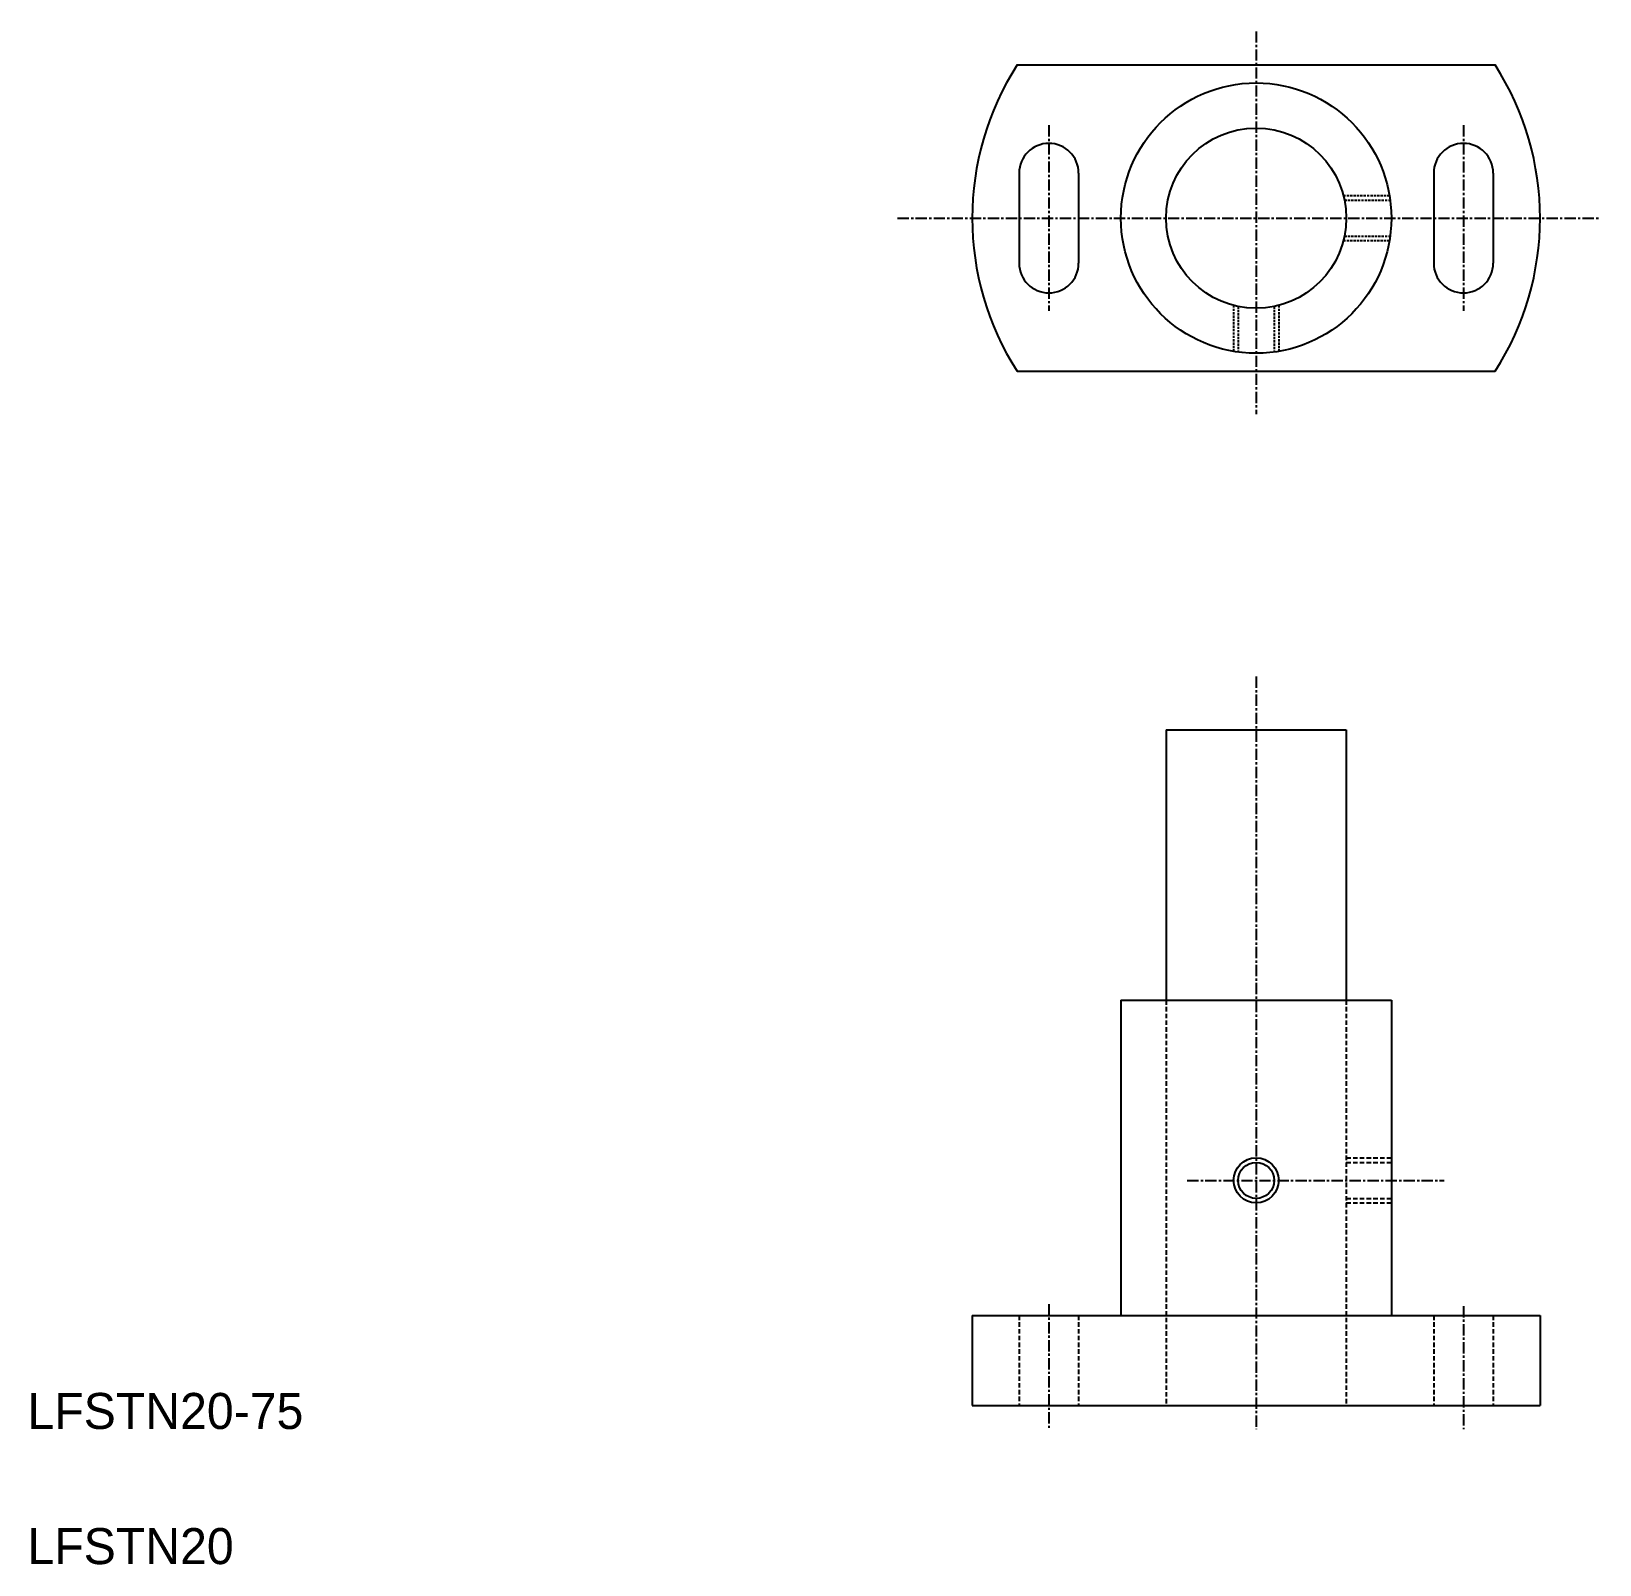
# Model space of a CAD drawing. Extents: x 10 to 184, y 10 to 180.
import ezdxf

# ---------------------------------------------------------------- set-up
doc = ezdxf.new("R2010")
doc.units = 0
for name, pattern in [('CENTER', [2, 1.25, -0.25, 0.25, -0.25]), ('DASHED', [0.75, 0.5, -0.25]), ('HIDDEN', [0.375, 0.25, -0.125])]:
    doc.linetypes.add(name, pattern=pattern)
doc.layers.get('0').update_dxf_attribs({"linetype": 'CONTINUOUS'})
doc.layers.add('CENTER', color=1, linetype='CENTER')

msp = doc.modelspace()

# ---------------------------------------------------------------- linework, layer by layer
at = {"color": 7, "linetype": 'CONTINUOUS'}
for p, q in [((119.82, 176.39), (172.86, 176.39)), ((120.04, 164.39), (120.04, 154.39)), ((126.64, 164.39), (126.64, 154.39)), ((166.04, 164.39), (166.04, 154.39)), ((172.64, 164.39), (172.64, 154.39)), ((119.82, 142.39), (172.86, 142.39)), ((136.34, 102.59), (136.34, 72.59)), ((156.34, 102.59), (156.34, 72.59)), ((131.34, 72.59), (131.34, 37.59)), ((161.34, 72.59), (161.34, 37.59)), ((114.84, 37.59), (114.84, 27.59)), ((177.84, 37.59), (177.84, 27.59))]:
    msp.add_line(p, q, dxfattribs=at)
at = {"color": 3, "linetype": 'HIDDEN'}
for p, q in [((156.02, 161.89), (161.13, 161.89)), ((156.14, 161.39), (161.21, 161.39)), ((156.02, 156.89), (161.13, 156.89)), ((156.14, 157.39), (161.21, 157.39)), ((143.84, 149.71), (143.84, 144.6)), ((148.84, 149.71), (148.84, 144.6)), ((144.34, 149.59), (144.34, 144.52)), ((148.34, 149.59), (148.34, 144.52))]:
    msp.add_line(p, q, dxfattribs=at)
for p, q in [((136.34, 102.59), (156.34, 102.59)), ((131.34, 72.59), (161.34, 72.59)), ((114.84, 37.59), (177.84, 37.59)), ((114.84, 27.59), (177.84, 27.59))]:
    msp.add_line(p, q)
at = {"color": 3, "linetype": 'DASHED'}
for p, q in [((136.34, 72.59), (136.34, 27.59)), ((156.34, 72.59), (156.34, 27.59)), ((156.34, 55.09), (161.34, 55.09)), ((156.34, 54.59), (161.34, 54.59)), ((156.34, 50.59), (161.34, 50.59)), ((156.34, 50.09), (161.34, 50.09)), ((120.04, 37.59), (120.04, 27.59)), ((126.64, 37.59), (126.64, 27.59)), ((166.04, 37.59), (166.04, 27.59)), ((172.64, 37.59), (172.64, 27.59))]:
    msp.add_line(p, q, dxfattribs=at)
for centre, radius in [((146.34, 159.39), 15), ((146.34, 159.39), 10), ((146.34, 52.59), 2)]:
    msp.add_circle(centre, radius)
at = {"color": 3}
msp.add_circle((146.34, 52.59), 2.5, dxfattribs=at)
for start, end in [(147.338, 212.662), (327.338, 32.662)]:
    msp.add_arc((146.34, 159.39), 31.5, start, end)
at = {"color": 7, "linetype": 'CONTINUOUS'}
for centre, start, end in [((123.34, 164.39), 0, 180), ((169.34, 164.39), 0, 180), ((123.34, 154.39), 180, 0), ((169.34, 154.39), 180, 0)]:
    msp.add_arc(centre, 3.3, start, end, dxfattribs=at)
at = {"layer": 'CENTER', "color": 1, "linetype": 'CENTER'}
for p, q in [((146.34, 180.12), (146.34, 137.64)), ((123.34, 169.69), (123.34, 149.09)), ((169.34, 169.69), (169.34, 149.09)), ((106.56, 159.39), (184.45, 159.39)), ((146.34, 108.5), (146.34, 24.97)), ((138.7, 52.59), (167.21, 52.59)), ((123.34, 38.86), (123.34, 24.97)), ((169.34, 38.64), (169.34, 24.97))]:
    msp.add_line(p, q, dxfattribs=at)

# ---------------------------------------------------------------- texts
for s, p in [('LFSTN20-75', (10, 25)), ('LFSTN20', (10, 10))]:
    msp.add_text(s, height=4).set_placement(p)

doc.saveas('drawing.dxf')
